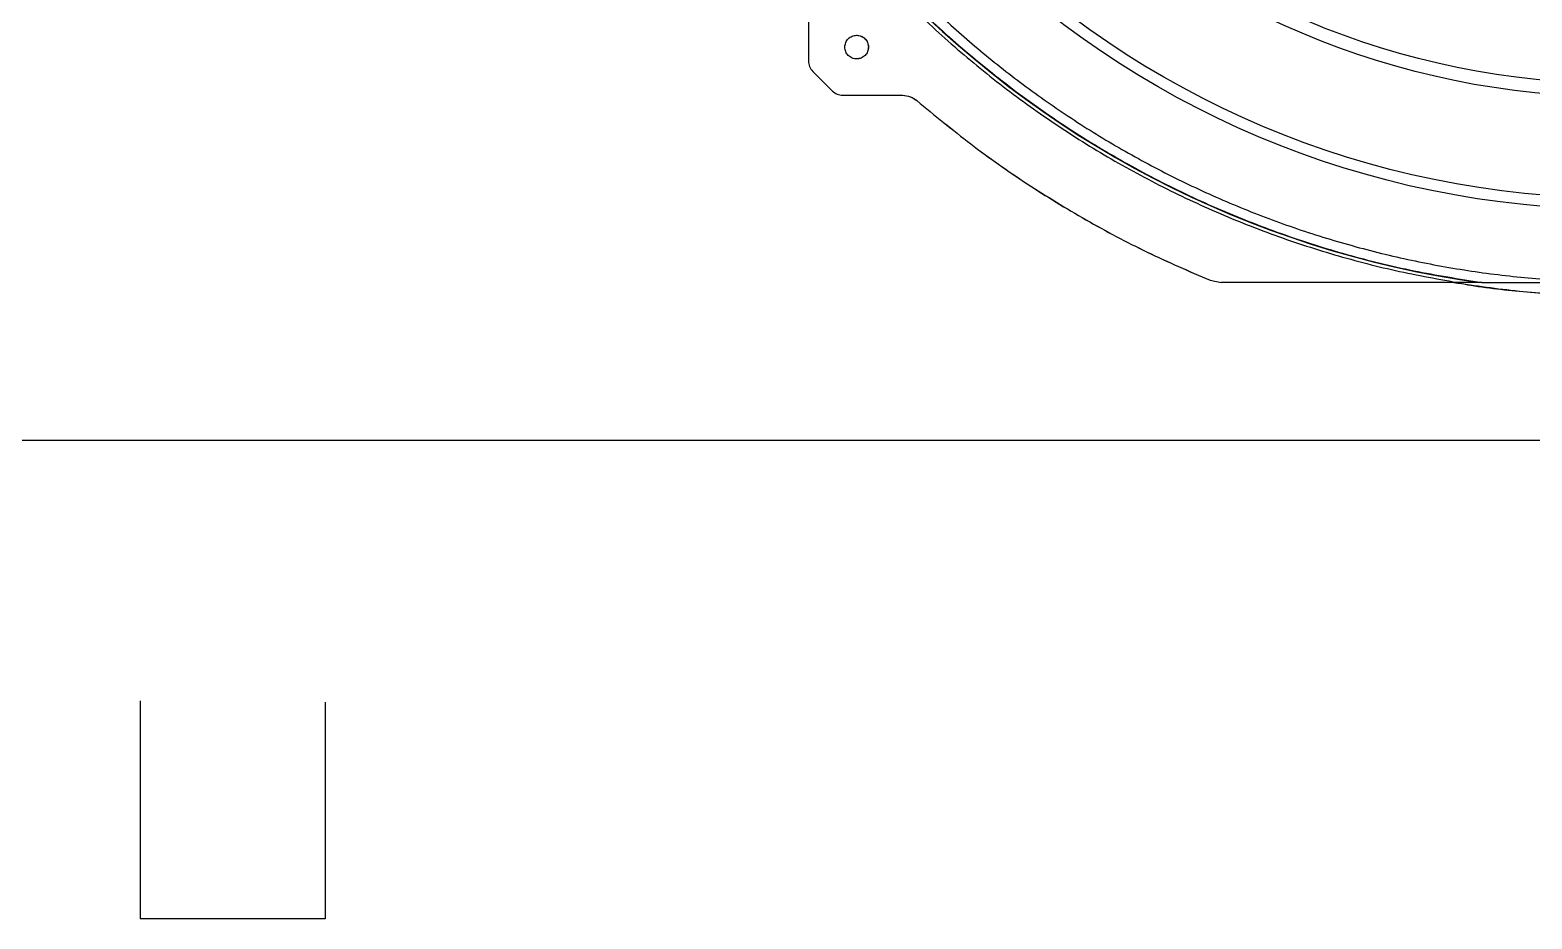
# Model space of a CAD drawing. Extents: x 5 to 331, y -33 to 175.
# Drawn here: x 165.41 to 181.66, y 46.32 to 55.95 of the extents above; entities that cross this region are included whole.
import ezdxf

# ---------------------------------------------------------------- set-up
doc = ezdxf.new("R2010")
doc.units = 0
doc.header["$MEASUREMENT"] = 0
doc.layers.get('0').update_dxf_attribs({"linetype": 'CONTINUOUS'})
doc.layers.add('0 Unit', color=7, linetype='CONTINUOUS')

msp = doc.modelspace()

# ---------------------------------------------------------------- linework, layer by layer
at = {"color": 7, "linetype": 'Continuous', "lineweight": 25}
for p, q in [((173.83118, 56.26044), (173.83118, 55.61082)), ((173.83196, 56.26044), (173.83196, 55.61082)), ((173.83196, 55.61082), (173.83118, 55.61082)), ((173.87808, 55.49948), (173.8773, 55.49948)), ((173.8773, 55.49948), (174.09064, 55.28614)), ((173.87808, 55.49948), (174.09142, 55.28614)), ((174.09142, 55.28614), (174.09064, 55.28614)), ((174.20276, 55.24002), (174.85237, 55.24002)), ((175.00641, 55.18288), (175.00563, 55.18288)), ((178.17959, 53.23812), (178.17881, 53.23812)), ((178.17881, 53.23812), (178.2983, 53.21457)), ((178.17959, 53.23812), (178.29908, 53.21457)), ((180.85581, 53.21457), (178.29908, 53.21457)), ((181.09132, 53.21457), (180.85581, 53.21457))]:
    msp.add_line(p, q, dxfattribs=at)
for centre, radius in [((182.59309, 64.00259), 9.99706), ((182.59309, 64.00197), 9.87436), ((182.59309, 64.00259), 8.78089), ((182.59309, 64.00197), 8.63615)]:
    msp.add_circle(centre, radius)
msp.add_arc((182.59823, 64.00193), 10.8921, 222.877714, 262.047685, dxfattribs=at)
for points, knots in [([(174.7678, 56.59055), (174.91033, 56.44482), (175.19748, 56.15123), (175.66233, 55.74005), (176.15491, 55.34952), (176.67618, 54.98473), (177.2242, 54.64755), (177.79693, 54.34094), (178.39174, 54.06742), (179.00522, 53.82937), (179.63439, 53.62854), (180.27591, 53.46632), (180.92617, 53.34377), (181.58146, 53.26146), (182.23818, 53.2195), (182.89286, 53.21758), (183.54142, 53.25497), (184.18043, 53.33045), (184.8067, 53.44239), (185.41803, 53.58911), (186.01194, 53.76859), (186.58923, 53.97971), (187.15363, 54.22321), (187.70834, 54.50111), (188.25319, 54.81477), (188.785, 55.16398), (189.30098, 55.54841), (189.79772, 55.96707), (190.27188, 56.41849), (190.71999, 56.90039), (191.13934, 57.41062), (191.52737, 57.94662), (191.88179, 58.50541), (192.20068, 59.08376), (192.48262, 59.67836), (192.7266, 60.28589), (192.93179, 60.90227), (193.09807, 61.52386), (193.22575, 62.14712), (193.3156, 62.76936), (193.36857, 63.38753), (193.386, 64.00197), (193.36857, 64.61641), (193.3156, 65.23457), (193.22575, 65.85681), (193.09807, 66.48007), (192.93179, 67.10167), (192.7266, 67.71805), (192.48263, 68.32557), (192.20069, 68.92017), (191.8818, 69.49853), (191.52738, 70.05732), (191.13935, 70.59331), (190.72001, 71.10354), (190.27189, 71.58544), (189.79773, 72.03687), (189.30099, 72.45553), (188.78501, 72.83997), (188.25321, 73.18916), (187.70836, 73.50283), (187.15364, 73.78074), (186.58924, 74.02424), (186.01195, 74.23536), (185.41805, 74.41483), (184.80672, 74.56155), (184.18044, 74.6735), (183.54143, 74.74897), (182.89287, 74.78637), (182.23819, 74.78445), (181.58148, 74.74249), (180.92618, 74.66018), (180.27592, 74.53763), (179.6344, 74.37542), (179.00524, 74.17458), (178.39175, 73.93654), (177.79694, 73.66301), (177.22421, 73.3564), (176.67619, 73.01922), (176.15492, 72.65444), (175.66234, 72.26391), (175.19748, 71.85273), (174.91033, 71.55913), (174.7678, 71.4134)], [0, 0, 0, 0, 0.01189592, 0.02396584, 0.03619649, 0.04857359, 0.06108194, 0.07373471, 0.0864717, 0.09927432, 0.11212355, 0.12500004, 0.13787625, 0.15072533, 0.16352795, 0.17626509, 0.18891813, 0.20142621, 0.21380317, 0.22603385, 0.23810393, 0.25000004, 0.2618959, 0.27396585, 0.28619652, 0.29857361, 0.31108196, 0.32373474, 0.33647171, 0.34927432, 0.36212355, 0.37500004, 0.38787624, 0.40072531, 0.41352793, 0.42626506, 0.4389181, 0.45142619, 0.46380314, 0.47603381, 0.48810388, 0.50000001, 0.51189586, 0.52396581, 0.53619649, 0.54857357, 0.56108191, 0.57373469, 0.58647168, 0.59927428, 0.6121235, 0.62499999, 0.63787621, 0.65072529, 0.66352791, 0.67626502, 0.68891805, 0.70142614, 0.71380312, 0.72603376, 0.73810387, 0.74999998, 0.76189582, 0.77396578, 0.78619645, 0.79857355, 0.81108188, 0.82373468, 0.83647168, 0.84927427, 0.86212351, 0.87499998, 0.88787621, 0.90072531, 0.91352792, 0.92626504, 0.93891808, 0.95142617, 0.96380314, 0.97603381, 0.98810396, 1, 1, 1, 1]), ([(174.56522, 56.59055), (174.73308, 56.41558), (175.0688, 56.06564), (175.61523, 55.58467), (176.19002, 55.13862), (176.79385, 54.73246), (177.42318, 54.36716), (178.07547, 54.04465), (178.74772, 53.76597), (179.43715, 53.53355), (180.14002, 53.34406), (180.61721, 53.25773), (180.85581, 53.21457)], [0, 0, 0, 0, 0.10000002, 0.20000004, 0.29999995, 0.40000005, 0.50000004, 0.60000016, 0.69999999, 0.80000004, 0.90000013, 1, 1, 1, 1]), ([(174.62177, 56.59055), (174.79483, 56.41154), (175.14095, 56.05352), (175.70525, 55.5632), (176.29927, 55.11006), (176.92364, 54.69942), (177.5745, 54.33232), (178.24904, 54.01082), (178.94399, 53.73602), (179.65626, 53.51048), (180.38187, 53.33064), (180.87379, 53.25326), (181.11976, 53.21457)], [0, 0, 0, 0, 0.09999997, 0.19999998, 0.29999997, 0.39999998, 0.49999991, 0.59999995, 0.69999992, 0.80000001, 0.90000005, 1, 1, 1, 1]), ([(174.22549, 55.76168), (174.22741, 55.77845), (174.23126, 55.81198), (174.26089, 55.85463), (174.30324, 55.88313), (174.35361, 55.89314), (174.40398, 55.88313), (174.44633, 55.85463), (174.47596, 55.81198), (174.47981, 55.77845), (174.48174, 55.76168)], [0, 0, 0, 0, 0.12499905, 0.24999862, 0.37500023, 0.49999928, 0.62499977, 0.75000138, 0.87500095, 1, 1, 1, 1]), ([(174.35283, 55.8898), (174.36962, 55.88787), (174.4032, 55.88402), (174.44555, 55.85439), (174.47518, 55.81204), (174.47903, 55.77846), (174.48096, 55.76168)], [0, 0, 0, 0, 0.25000062, 0.50000347, 0.75000226, 1, 1, 1, 1]), ([(173.83196, 55.61082), (173.83418, 55.59), (173.83862, 55.54836), (173.86493, 55.51577), (173.87808, 55.49948)], [0, 0, 0, 0, 0.50000942, 1, 1, 1, 1]), ([(174.48174, 55.76168), (174.47981, 55.74491), (174.47596, 55.71137), (174.44633, 55.66872), (174.40398, 55.64022), (174.35361, 55.63021), (174.30325, 55.64022), (174.26089, 55.66872), (174.23126, 55.71137), (174.22741, 55.74491), (174.22549, 55.76168)], [0, 0, 0, 0, 0.1250039, 0.25000256, 0.37499999, 0.50000072, 0.62500001, 0.74999744, 0.8749961, 1, 1, 1, 1]), ([(174.48096, 55.76168), (174.47903, 55.74489), (174.47518, 55.71131), (174.44555, 55.66896), (174.4032, 55.63933), (174.36962, 55.63548), (174.35283, 55.63355)], [0, 0, 0, 0, 0.25000743, 0.5000044, 0.74999891, 1, 1, 1, 1]), ([(174.09064, 55.28614), (174.10693, 55.27299), (174.13952, 55.24669), (174.18116, 55.24224), (174.20198, 55.24002)], [0, 0, 0, 0, 0.49999518, 1, 1, 1, 1]), ([(174.09142, 55.28614), (174.10771, 55.27299), (174.1403, 55.24669), (174.18194, 55.24224), (174.20276, 55.24002)], [0, 0, 0, 0, 0.49999518, 1, 1, 1, 1]), ([(174.85159, 55.24002), (174.87983, 55.23741), (174.9363, 55.23219), (174.98252, 55.19931), (175.00563, 55.18288)], [0, 0, 0, 0, 0.49999604, 1, 1, 1, 1]), ([(174.85237, 55.24002), (174.88061, 55.23741), (174.93708, 55.23219), (174.9833, 55.19931), (175.00641, 55.18288)], [0, 0, 0, 0, 0.49999604, 1, 1, 1, 1]), ([(175.00563, 55.18288), (175.19754, 55.02388), (175.58137, 54.70588), (176.19437, 54.27679), (176.83187, 53.88608), (177.49245, 53.53464), (177.95002, 53.33696), (178.17881, 53.23812)], [0, 0, 0, 0, 0.20000015, 0.40000022, 0.60000002, 0.8000001, 1, 1, 1, 1]), ([(175.00641, 55.18288), (175.19832, 55.02388), (175.58216, 54.70588), (176.19515, 54.27679), (176.83265, 53.88608), (177.49323, 53.53464), (177.9508, 53.33696), (178.17959, 53.23812)], [0, 0, 0, 0, 0.20000015, 0.40000022, 0.60000002, 0.8000001, 1, 1, 1, 1]), ([(180.81654, 53.21457), (181.05204, 53.18035), (181.52303, 53.1119), (182.23614, 53.06772), (182.95008, 53.06772), (183.66319, 53.1119), (184.13418, 53.18035), (184.36968, 53.21457)], [0, 0, 0, 0, 0.20000003, 0.4, 0.6, 0.79999997, 1, 1, 1, 1]), ([(180.87664, 53.20697), (180.91812, 53.19941), (181.17351, 53.15287), (181.64882, 53.10476), (182.29993, 53.06538), (182.95285, 53.06724), (183.60363, 53.11111), (184.05845, 53.15868), (184.29351, 53.20255), (184.31482, 53.20653)], [0, 0, 0, 0, 0.03662794, 0.22553482, 0.41444161, 0.60334842, 0.79225505, 0.98116195, 1, 1, 1, 1]), ([(181.11976, 53.21457), (181.11284, 53.21457), (181.10357, 53.21457), (181.09466, 53.21457), (181.09197, 53.21457), (181.09153, 53.21457), (181.09132, 53.21457)], [0, 0, 0, 0, 0.63349373, 0.84959588, 0.93051889, 1, 1, 1, 1]), ([(181.11976, 53.21457), (181.16151, 53.21457), (181.25743, 53.21457), (181.42388, 53.21457), (181.58192, 53.21457), (181.72248, 53.21457), (181.83611, 53.21457), (181.96099, 53.21457), (182.10081, 53.21457), (182.25424, 53.21457), (182.42987, 53.21457), (182.60881, 53.21457), (182.77694, 53.21457), (182.9233, 53.21457), (183.05289, 53.21457), (183.17608, 53.21457), (183.28762, 53.21457), (183.39233, 53.21457), (183.48848, 53.21457), (183.6191, 53.21457), (183.77358, 53.21457), (183.94015, 53.21457), (184.03603, 53.21457), (184.07678, 53.21457)], [0, 0, 0, 0, 0.04319606, 0.09922624, 0.16874904, 0.20342818, 0.24150389, 0.28375478, 0.32978961, 0.38297483, 0.43900081, 0.507486, 0.56402989, 0.60911889, 0.65557383, 0.69514671, 0.73376385, 0.76844518, 0.80111685, 0.83108344, 0.900692, 0.95778928, 1, 1, 1, 1])]:
    msp.add_open_spline(points, degree=3, knots=knots, dxfattribs=at)
at = {"layer": '0 Unit'}
for p, q in [((197.13053, 51.50197), (78.06803, 51.50197)), ((166.59928, 48.6854), (166.59928, 46.32497)), ((168.59928, 48.67219), (168.59928, 46.32497)), ((168.59928, 46.32497), (166.59928, 46.32497))]:
    msp.add_line(p, q, dxfattribs=at)

doc.saveas('drawing.dxf')
